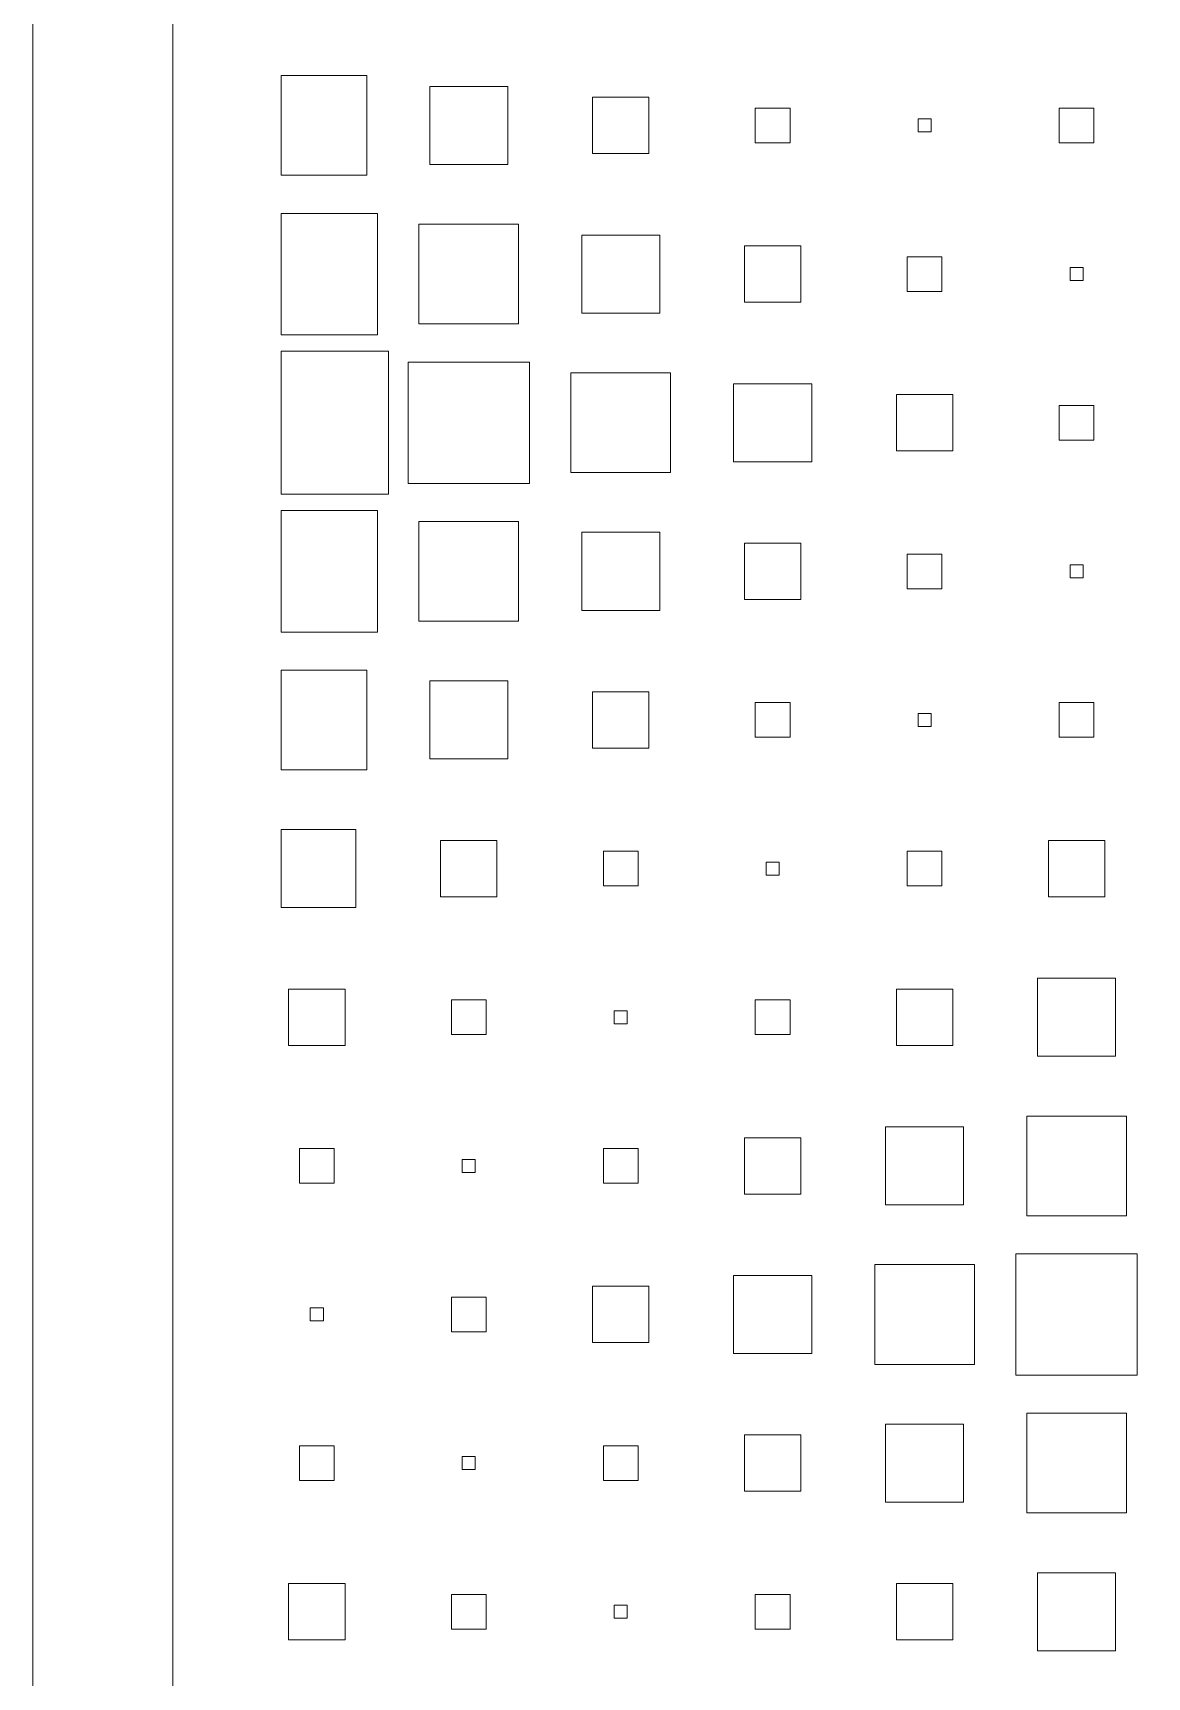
# Model space of a CAD drawing. Header units: millimetres. Extents: x -1282 to 711, y -1253 to 1504.
# Drawn here: x -388 to 126, y -553 to 206 of the extents above; entities that cross this region are included whole.
import ezdxf

# ---------------------------------------------------------------- set-up
doc = ezdxf.new("R2010")
doc.units = ezdxf.units.MM
doc.header["$MEASUREMENT"] = 0
doc.layers.add('Livello 1', color=7, linetype='Continuous')

msp = doc.modelspace()

# ---------------------------------------------------------------- linework, layer by layer
at = {"layer": 'Livello 1', "color": 2, "lineweight": 9}
msp.add_lwpolyline([(-388, -1019.5), (388, -1019.5), (388, 1069.4996), (-388, 1069.4996), (-388, -1019.5)], close=True, dxfattribs=at)
at = {"layer": 'Livello 1', "color": 177, "lineweight": 9}
msp.add_open_spline([(323.5, 989.4996), (323.5, 989.4996), (-323.5, 989.4996), (-323.5, 989.4996), (-323.5, 989.4996), (-323.5, 989.4996), (-323.5, -939.5), (-323.5, -939.5), (-323.5, -939.5), (-323.5, -939.5), (323.5, -939.5), (323.5, -939.5), (323.5, -939.5), (323.5, -939.5), (323.5, -150.5774), (323.5, -150.5774), (323.5, -150.5774), (323.5, -150.5774), (255.7846, -111.8248), (255.7846, -111.8248), (255.7846, -111.8248), (255.7846, -111.8248), (323.5, 91.9396), (323.5, 91.9396), (323.5, 91.9396), (323.5, 91.9396), (323.5, 989.4996), (323.5, 989.4996)], degree=3, knots=[0, 0, 0, 0, 0.125, 0.125, 0.125, 0.125, 0.25, 0.25, 0.25, 0.25, 0.375, 0.375, 0.375, 0.375, 0.5, 0.5, 0.5, 0.5, 0.625, 0.625, 0.625, 0.625, 0.75, 0.75, 0.75, 0.75, 1, 1, 1, 1], dxfattribs=at)
at = {"layer": 'Livello 1', "color": 242, "lineweight": 9}
for points, knots in [([(388, 980.5), (388, 980.5), (388, -1019.5), (388, -1019.5), (388, -1019.5), (388, -1019.5), (-388, -1019.5), (-388, -1019.5), (-388, -1019.5), (-388, -1019.5), (-388, 980.5), (-388, 980.5)], [0, 0, 0, 0, 0.25, 0.25, 0.25, 0.25, 0.5, 0.5, 0.5, 0.5, 1, 1, 1, 1]), ([(-273.5001, 139.8292), (-273.5001, 139.8292), (-234.026, 139.8292), (-234.026, 139.8292), (-234.026, 139.8292), (-234.026, 139.8292), (-234.026, 185.8292), (-234.026, 185.8292), (-234.026, 185.8292), (-234.026, 185.8292), (-273.5, 185.8292), (-273.5, 185.8292)], [0, 0, 0, 0, 0.25, 0.25, 0.25, 0.25, 0.5, 0.5, 0.5, 0.5, 1, 1, 1, 1]), ([(-204.9374, 144.8292), (-204.9374, 144.8292), (-168.9374, 144.8292), (-168.9374, 144.8292), (-168.9374, 144.8292), (-168.9374, 144.8292), (-168.9374, 180.8292), (-168.9374, 180.8292), (-168.9374, 180.8292), (-168.9374, 180.8292), (-204.9374, 180.8292), (-204.9374, 180.8292), (-204.9374, 180.8292), (-204.9374, 180.8292), (-204.9374, 144.8292), (-204.9374, 144.8292)], [0, 0, 0, 0, 0.2, 0.2, 0.2, 0.2, 0.4, 0.4, 0.4, 0.4, 0.6, 0.6, 0.6, 0.6, 1, 1, 1, 1]), ([(-129.8482, 149.8292), (-129.8482, 149.8292), (-103.8482, 149.8292), (-103.8482, 149.8292), (-103.8482, 149.8292), (-103.8482, 149.8292), (-103.8482, 175.8292), (-103.8482, 175.8292), (-103.8482, 175.8292), (-103.8482, 175.8292), (-129.8482, 175.8292), (-129.8482, 175.8292), (-129.8482, 175.8292), (-129.8482, 175.8292), (-129.8482, 149.8292), (-129.8482, 149.8292)], [0, 0, 0, 0, 0.2, 0.2, 0.2, 0.2, 0.4, 0.4, 0.4, 0.4, 0.6, 0.6, 0.6, 0.6, 1, 1, 1, 1]), ([(-54.7596, 154.8292), (-54.7596, 154.8292), (-38.7596, 154.8292), (-38.7596, 154.8292), (-38.7596, 154.8292), (-38.7596, 154.8292), (-38.7596, 170.8292), (-38.7596, 170.8292), (-38.7596, 170.8292), (-38.7596, 170.8292), (-54.7596, 170.8292), (-54.7596, 170.8292), (-54.7596, 170.8292), (-54.7596, 170.8292), (-54.7596, 154.8292), (-54.7596, 154.8292)], [0, 0, 0, 0, 0.2, 0.2, 0.2, 0.2, 0.4, 0.4, 0.4, 0.4, 0.6, 0.6, 0.6, 0.6, 1, 1, 1, 1]), ([(85.4178, 154.8292), (85.4178, 154.8292), (101.4178, 154.8292), (101.4178, 154.8292), (101.4178, 154.8292), (101.4178, 154.8292), (101.4178, 170.8292), (101.4178, 170.8292), (101.4178, 170.8292), (101.4178, 170.8292), (85.4178, 170.8292), (85.4178, 170.8292), (85.4178, 170.8292), (85.4178, 170.8292), (85.4178, 154.8292), (85.4178, 154.8292)], [0, 0, 0, 0, 0.2, 0.2, 0.2, 0.2, 0.4, 0.4, 0.4, 0.4, 0.6, 0.6, 0.6, 0.6, 1, 1, 1, 1]), ([(20.3292, 159.8292), (20.3292, 159.8292), (26.3292, 159.8292), (26.3292, 159.8292), (26.3292, 159.8292), (26.3292, 159.8292), (26.3292, 165.8292), (26.3292, 165.8292), (26.3292, 165.8292), (26.3292, 165.8292), (20.3292, 165.8292), (20.3292, 165.8292), (20.3292, 165.8292), (20.3292, 165.8292), (20.3292, 159.8292), (20.3292, 159.8292)], [0, 0, 0, 0, 0.2, 0.2, 0.2, 0.2, 0.4, 0.4, 0.4, 0.4, 0.6, 0.6, 0.6, 0.6, 1, 1, 1, 1]), ([(-273.5001, 66.2522), (-273.5001, 66.2522), (-229.026, 66.2522), (-229.026, 66.2522), (-229.026, 66.2522), (-229.026, 66.2522), (-229.026, 122.2522), (-229.026, 122.2522), (-229.026, 122.2522), (-229.026, 122.2522), (-273.5, 122.2522), (-273.5, 122.2522)], [0, 0, 0, 0, 0.25, 0.25, 0.25, 0.25, 0.5, 0.5, 0.5, 0.5, 1, 1, 1, 1]), ([(-209.9374, 71.2522), (-209.9374, 71.2522), (-163.9374, 71.2522), (-163.9374, 71.2522), (-163.9374, 71.2522), (-163.9374, 71.2522), (-163.9374, 117.2522), (-163.9374, 117.2522), (-163.9374, 117.2522), (-163.9374, 117.2522), (-209.9374, 117.2522), (-209.9374, 117.2522), (-209.9374, 117.2522), (-209.9374, 117.2522), (-209.9374, 71.2522), (-209.9374, 71.2522)], [0, 0, 0, 0, 0.2, 0.2, 0.2, 0.2, 0.4, 0.4, 0.4, 0.4, 0.6, 0.6, 0.6, 0.6, 1, 1, 1, 1]), ([(-134.849, 76.2522), (-134.849, 76.2522), (-98.849, 76.2522), (-98.849, 76.2522), (-98.849, 76.2522), (-98.849, 76.2522), (-98.849, 112.2522), (-98.849, 112.2522), (-98.849, 112.2522), (-98.849, 112.2522), (-134.849, 112.2522), (-134.849, 112.2522), (-134.849, 112.2522), (-134.849, 112.2522), (-134.849, 76.2522), (-134.849, 76.2522)], [0, 0, 0, 0, 0.2, 0.2, 0.2, 0.2, 0.4, 0.4, 0.4, 0.4, 0.6, 0.6, 0.6, 0.6, 1, 1, 1, 1]), ([(-59.7598, 81.2522), (-59.7598, 81.2522), (-33.7598, 81.2522), (-33.7598, 81.2522), (-33.7598, 81.2522), (-33.7598, 81.2522), (-33.7598, 107.2522), (-33.7598, 107.2522), (-33.7598, 107.2522), (-33.7598, 107.2522), (-59.7598, 107.2522), (-59.7598, 107.2522), (-59.7598, 107.2522), (-59.7598, 107.2522), (-59.7598, 81.2522), (-59.7598, 81.2522)], [0, 0, 0, 0, 0.2, 0.2, 0.2, 0.2, 0.4, 0.4, 0.4, 0.4, 0.6, 0.6, 0.6, 0.6, 1, 1, 1, 1]), ([(15.3288, 86.2522), (15.3288, 86.2522), (31.3288, 86.2522), (31.3288, 86.2522), (31.3288, 86.2522), (31.3288, 86.2522), (31.3288, 102.2522), (31.3288, 102.2522), (31.3288, 102.2522), (31.3288, 102.2522), (15.3288, 102.2522), (15.3288, 102.2522), (15.3288, 102.2522), (15.3288, 102.2522), (15.3288, 86.2522), (15.3288, 86.2522)], [0, 0, 0, 0, 0.2, 0.2, 0.2, 0.2, 0.4, 0.4, 0.4, 0.4, 0.6, 0.6, 0.6, 0.6, 1, 1, 1, 1]), ([(90.4176, 91.2522), (90.4176, 91.2522), (96.4176, 91.2522), (96.4176, 91.2522), (96.4176, 91.2522), (96.4176, 91.2522), (96.4176, 97.2522), (96.4176, 97.2522), (96.4176, 97.2522), (96.4176, 97.2522), (90.4176, 97.2522), (90.4176, 97.2522), (90.4176, 97.2522), (90.4176, 97.2522), (90.4176, 91.2522), (90.4176, 91.2522)], [0, 0, 0, 0, 0.2, 0.2, 0.2, 0.2, 0.4, 0.4, 0.4, 0.4, 0.6, 0.6, 0.6, 0.6, 1, 1, 1, 1]), ([(-273.5, -7.3249), (-273.5, -7.3249), (-224.026, -7.3249), (-224.026, -7.3249), (-224.026, -7.3249), (-224.026, -7.3249), (-224.026, 58.6751), (-224.026, 58.6751), (-224.026, 58.6751), (-224.026, 58.6751), (-273.4999, 58.6751), (-273.4999, 58.6751)], [0, 0, 0, 0, 0.25, 0.25, 0.25, 0.25, 0.5, 0.5, 0.5, 0.5, 1, 1, 1, 1]), ([(-214.9374, -2.3249), (-214.9374, -2.3249), (-158.9374, -2.3249), (-158.9374, -2.3249), (-158.9374, -2.3249), (-158.9374, -2.3249), (-158.9374, 53.6751), (-158.9374, 53.6751), (-158.9374, 53.6751), (-158.9374, 53.6751), (-214.9374, 53.6751), (-214.9374, 53.6751), (-214.9374, 53.6751), (-214.9374, 53.6751), (-214.9374, -2.3249), (-214.9374, -2.3249)], [0, 0, 0, 0, 0.2, 0.2, 0.2, 0.2, 0.4, 0.4, 0.4, 0.4, 0.6, 0.6, 0.6, 0.6, 1, 1, 1, 1]), ([(-139.8486, 2.6751), (-139.8486, 2.6751), (-93.8486, 2.6751), (-93.8486, 2.6751), (-93.8486, 2.6751), (-93.8486, 2.6751), (-93.8486, 48.6751), (-93.8486, 48.6751), (-93.8486, 48.6751), (-93.8486, 48.6751), (-139.8486, 48.6751), (-139.8486, 48.6751), (-139.8486, 48.6751), (-139.8486, 48.6751), (-139.8486, 2.6751), (-139.8486, 2.6751)], [0, 0, 0, 0, 0.2, 0.2, 0.2, 0.2, 0.4, 0.4, 0.4, 0.4, 0.6, 0.6, 0.6, 0.6, 1, 1, 1, 1]), ([(-64.7602, 7.6751), (-64.7602, 7.6751), (-28.7602, 7.6751), (-28.7602, 7.6751), (-28.7602, 7.6751), (-28.7602, 7.6751), (-28.7602, 43.6751), (-28.7602, 43.6751), (-28.7602, 43.6751), (-28.7602, 43.6751), (-64.7602, 43.6751), (-64.7602, 43.6751), (-64.7602, 43.6751), (-64.7602, 43.6751), (-64.7602, 7.6751), (-64.7602, 7.6751)], [0, 0, 0, 0, 0.2, 0.2, 0.2, 0.2, 0.4, 0.4, 0.4, 0.4, 0.6, 0.6, 0.6, 0.6, 1, 1, 1, 1]), ([(10.329, 12.6751), (10.329, 12.6751), (36.329, 12.6751), (36.329, 12.6751), (36.329, 12.6751), (36.329, 12.6751), (36.329, 38.6751), (36.329, 38.6751), (36.329, 38.6751), (36.329, 38.6751), (10.329, 38.6751), (10.329, 38.6751), (10.329, 38.6751), (10.329, 38.6751), (10.329, 12.6751), (10.329, 12.6751)], [0, 0, 0, 0, 0.2, 0.2, 0.2, 0.2, 0.4, 0.4, 0.4, 0.4, 0.6, 0.6, 0.6, 0.6, 1, 1, 1, 1]), ([(85.4176, 17.6751), (85.4176, 17.6751), (101.4176, 17.6751), (101.4176, 17.6751), (101.4176, 17.6751), (101.4176, 17.6751), (101.4176, 33.6751), (101.4176, 33.6751), (101.4176, 33.6751), (101.4176, 33.6751), (85.4176, 33.6751), (85.4176, 33.6751), (85.4176, 33.6751), (85.4176, 33.6751), (85.4176, 17.6751), (85.4176, 17.6751)], [0, 0, 0, 0, 0.2, 0.2, 0.2, 0.2, 0.4, 0.4, 0.4, 0.4, 0.6, 0.6, 0.6, 0.6, 1, 1, 1, 1]), ([(-273.5, -14.9019), (-273.5, -14.9019), (-229.026, -14.9019), (-229.026, -14.9019), (-229.026, -14.9019), (-229.026, -14.9019), (-229.026, -70.9019), (-229.026, -70.9019), (-229.026, -70.9019), (-229.026, -70.9019), (-273.4999, -70.9019), (-273.4999, -70.9019)], [0, 0, 0, 0, 0.25, 0.25, 0.25, 0.25, 0.5, 0.5, 0.5, 0.5, 1, 1, 1, 1]), ([(-209.9374, -19.9019), (-209.9374, -19.9019), (-163.9374, -19.9019), (-163.9374, -19.9019), (-163.9374, -19.9019), (-163.9374, -19.9019), (-163.9374, -65.9019), (-163.9374, -65.9019), (-163.9374, -65.9019), (-163.9374, -65.9019), (-209.9374, -65.9019), (-209.9374, -65.9019), (-209.9374, -65.9019), (-209.9374, -65.9019), (-209.9374, -19.9019), (-209.9374, -19.9019)], [0, 0, 0, 0, 0.2, 0.2, 0.2, 0.2, 0.4, 0.4, 0.4, 0.4, 0.6, 0.6, 0.6, 0.6, 1, 1, 1, 1]), ([(-134.849, -24.9019), (-134.849, -24.9019), (-98.849, -24.9019), (-98.849, -24.9019), (-98.849, -24.9019), (-98.849, -24.9019), (-98.849, -60.9019), (-98.849, -60.9019), (-98.849, -60.9019), (-98.849, -60.9019), (-134.849, -60.9019), (-134.849, -60.9019), (-134.849, -60.9019), (-134.849, -60.9019), (-134.849, -24.9019), (-134.849, -24.9019)], [0, 0, 0, 0, 0.2, 0.2, 0.2, 0.2, 0.4, 0.4, 0.4, 0.4, 0.6, 0.6, 0.6, 0.6, 1, 1, 1, 1]), ([(-59.7598, -29.9019), (-59.7598, -29.9019), (-33.7598, -29.9019), (-33.7598, -29.9019), (-33.7598, -29.9019), (-33.7598, -29.9019), (-33.7598, -55.9019), (-33.7598, -55.9019), (-33.7598, -55.9019), (-33.7598, -55.9019), (-59.7598, -55.9019), (-59.7598, -55.9019), (-59.7598, -55.9019), (-59.7598, -55.9019), (-59.7598, -29.9019), (-59.7598, -29.9019)], [0, 0, 0, 0, 0.2, 0.2, 0.2, 0.2, 0.4, 0.4, 0.4, 0.4, 0.6, 0.6, 0.6, 0.6, 1, 1, 1, 1]), ([(15.3288, -34.9019), (15.3288, -34.9019), (31.3288, -34.9019), (31.3288, -34.9019), (31.3288, -34.9019), (31.3288, -34.9019), (31.3288, -50.9019), (31.3288, -50.9019), (31.3288, -50.9019), (31.3288, -50.9019), (15.3288, -50.9019), (15.3288, -50.9019), (15.3288, -50.9019), (15.3288, -50.9019), (15.3288, -34.9019), (15.3288, -34.9019)], [0, 0, 0, 0, 0.2, 0.2, 0.2, 0.2, 0.4, 0.4, 0.4, 0.4, 0.6, 0.6, 0.6, 0.6, 1, 1, 1, 1]), ([(90.4176, -39.9019), (90.4176, -39.9019), (96.4176, -39.9019), (96.4176, -39.9019), (96.4176, -39.9019), (96.4176, -39.9019), (96.4176, -45.9019), (96.4176, -45.9019), (96.4176, -45.9019), (96.4176, -45.9019), (90.4176, -45.9019), (90.4176, -45.9019), (90.4176, -45.9019), (90.4176, -45.9019), (90.4176, -39.9019), (90.4176, -39.9019)], [0, 0, 0, 0, 0.2, 0.2, 0.2, 0.2, 0.4, 0.4, 0.4, 0.4, 0.6, 0.6, 0.6, 0.6, 1, 1, 1, 1]), ([(-273.5, -88.4789), (-273.5, -88.4789), (-234.026, -88.4789), (-234.026, -88.4789), (-234.026, -88.4789), (-234.026, -88.4789), (-234.026, -134.4789), (-234.026, -134.4789), (-234.026, -134.4789), (-234.026, -134.4789), (-273.5001, -134.4789), (-273.5001, -134.4789)], [0, 0, 0, 0, 0.25, 0.25, 0.25, 0.25, 0.5, 0.5, 0.5, 0.5, 1, 1, 1, 1]), ([(-204.9374, -93.4789), (-204.9374, -93.4789), (-168.9374, -93.4789), (-168.9374, -93.4789), (-168.9374, -93.4789), (-168.9374, -93.4789), (-168.9374, -129.4789), (-168.9374, -129.4789), (-168.9374, -129.4789), (-168.9374, -129.4789), (-204.9374, -129.4789), (-204.9374, -129.4789), (-204.9374, -129.4789), (-204.9374, -129.4789), (-204.9374, -93.4789), (-204.9374, -93.4789)], [0, 0, 0, 0, 0.2, 0.2, 0.2, 0.2, 0.4, 0.4, 0.4, 0.4, 0.6, 0.6, 0.6, 0.6, 1, 1, 1, 1]), ([(-129.8482, -98.4789), (-129.8482, -98.4789), (-103.8482, -98.4789), (-103.8482, -98.4789), (-103.8482, -98.4789), (-103.8482, -98.4789), (-103.8482, -124.4789), (-103.8482, -124.4789), (-103.8482, -124.4789), (-103.8482, -124.4789), (-129.8482, -124.4789), (-129.8482, -124.4789), (-129.8482, -124.4789), (-129.8482, -124.4789), (-129.8482, -98.4789), (-129.8482, -98.4789)], [0, 0, 0, 0, 0.2, 0.2, 0.2, 0.2, 0.4, 0.4, 0.4, 0.4, 0.6, 0.6, 0.6, 0.6, 1, 1, 1, 1]), ([(-54.7596, -103.4789), (-54.7596, -103.4789), (-38.7596, -103.4789), (-38.7596, -103.4789), (-38.7596, -103.4789), (-38.7596, -103.4789), (-38.7596, -119.4789), (-38.7596, -119.4789), (-38.7596, -119.4789), (-38.7596, -119.4789), (-54.7596, -119.4789), (-54.7596, -119.4789), (-54.7596, -119.4789), (-54.7596, -119.4789), (-54.7596, -103.4789), (-54.7596, -103.4789)], [0, 0, 0, 0, 0.2, 0.2, 0.2, 0.2, 0.4, 0.4, 0.4, 0.4, 0.6, 0.6, 0.6, 0.6, 1, 1, 1, 1]), ([(85.4178, -103.4789), (85.4178, -103.4789), (101.4178, -103.4789), (101.4178, -103.4789), (101.4178, -103.4789), (101.4178, -103.4789), (101.4178, -119.4789), (101.4178, -119.4789), (101.4178, -119.4789), (101.4178, -119.4789), (85.4178, -119.4789), (85.4178, -119.4789), (85.4178, -119.4789), (85.4178, -119.4789), (85.4178, -103.4789), (85.4178, -103.4789)], [0, 0, 0, 0, 0.2, 0.2, 0.2, 0.2, 0.4, 0.4, 0.4, 0.4, 0.6, 0.6, 0.6, 0.6, 1, 1, 1, 1]), ([(20.3292, -108.4789), (20.3292, -108.4789), (26.3292, -108.4789), (26.3292, -108.4789), (26.3292, -108.4789), (26.3292, -108.4789), (26.3292, -114.4789), (26.3292, -114.4789), (26.3292, -114.4789), (26.3292, -114.4789), (20.3292, -114.4789), (20.3292, -114.4789), (20.3292, -114.4789), (20.3292, -114.4789), (20.3292, -108.4789), (20.3292, -108.4789)], [0, 0, 0, 0, 0.2, 0.2, 0.2, 0.2, 0.4, 0.4, 0.4, 0.4, 0.6, 0.6, 0.6, 0.6, 1, 1, 1, 1]), ([(-273.5, -162.056), (-273.5, -162.056), (-239.026, -162.056), (-239.026, -162.056), (-239.026, -162.056), (-239.026, -162.056), (-239.026, -198.056), (-239.026, -198.056), (-239.026, -198.056), (-239.026, -198.056), (-273.5, -198.056), (-273.5, -198.056)], [0, 0, 0, 0, 0.25, 0.25, 0.25, 0.25, 0.5, 0.5, 0.5, 0.5, 1, 1, 1, 1]), ([(-199.9374, -167.056), (-199.9374, -167.056), (-173.9374, -167.056), (-173.9374, -167.056), (-173.9374, -167.056), (-173.9374, -167.056), (-173.9374, -193.056), (-173.9374, -193.056), (-173.9374, -193.056), (-173.9374, -193.056), (-199.9374, -193.056), (-199.9374, -193.056), (-199.9374, -193.056), (-199.9374, -193.056), (-199.9374, -167.056), (-199.9374, -167.056)], [0, 0, 0, 0, 0.2, 0.2, 0.2, 0.2, 0.4, 0.4, 0.4, 0.4, 0.6, 0.6, 0.6, 0.6, 1, 1, 1, 1]), ([(-124.8488, -172.056), (-124.8488, -172.056), (-108.8488, -172.056), (-108.8488, -172.056), (-108.8488, -172.056), (-108.8488, -172.056), (-108.8488, -188.056), (-108.8488, -188.056), (-108.8488, -188.056), (-108.8488, -188.056), (-124.8488, -188.056), (-124.8488, -188.056), (-124.8488, -188.056), (-124.8488, -188.056), (-124.8488, -172.056), (-124.8488, -172.056)], [0, 0, 0, 0, 0.2, 0.2, 0.2, 0.2, 0.4, 0.4, 0.4, 0.4, 0.6, 0.6, 0.6, 0.6, 1, 1, 1, 1]), ([(15.3286, -172.056), (15.3286, -172.056), (31.3286, -172.056), (31.3286, -172.056), (31.3286, -172.056), (31.3286, -172.056), (31.3286, -188.056), (31.3286, -188.056), (31.3286, -188.056), (31.3286, -188.056), (15.3286, -188.056), (15.3286, -188.056), (15.3286, -188.056), (15.3286, -188.056), (15.3286, -172.056), (15.3286, -172.056)], [0, 0, 0, 0, 0.2, 0.2, 0.2, 0.2, 0.4, 0.4, 0.4, 0.4, 0.6, 0.6, 0.6, 0.6, 1, 1, 1, 1]), ([(80.4174, -167.056), (80.4174, -167.056), (106.4174, -167.056), (106.4174, -167.056), (106.4174, -167.056), (106.4174, -167.056), (106.4174, -193.056), (106.4174, -193.056), (106.4174, -193.056), (106.4174, -193.056), (80.4174, -193.056), (80.4174, -193.056), (80.4174, -193.056), (80.4174, -193.056), (80.4174, -167.056), (80.4174, -167.056)], [0, 0, 0, 0, 0.2, 0.2, 0.2, 0.2, 0.4, 0.4, 0.4, 0.4, 0.6, 0.6, 0.6, 0.6, 1, 1, 1, 1]), ([(-49.76, -177.056), (-49.76, -177.056), (-43.76, -177.056), (-43.76, -177.056), (-43.76, -177.056), (-43.76, -177.056), (-43.76, -183.056), (-43.76, -183.056), (-43.76, -183.056), (-43.76, -183.056), (-49.76, -183.056), (-49.76, -183.056), (-49.76, -183.056), (-49.76, -183.056), (-49.76, -177.056), (-49.76, -177.056)], [0, 0, 0, 0, 0.2, 0.2, 0.2, 0.2, 0.4, 0.4, 0.4, 0.4, 0.6, 0.6, 0.6, 0.6, 1, 1, 1, 1]), ([(75.4172, -230.6332), (75.4172, -230.6332), (111.4172, -230.6332), (111.4172, -230.6332), (111.4172, -230.6332), (111.4172, -230.6332), (111.4172, -266.6332), (111.4172, -266.6332), (111.4172, -266.6332), (111.4172, -266.6332), (75.4172, -266.6332), (75.4172, -266.6332), (75.4172, -266.6332), (75.4172, -266.6332), (75.4172, -230.6332), (75.4172, -230.6332)], [0, 0, 0, 0, 0.2, 0.2, 0.2, 0.2, 0.4, 0.4, 0.4, 0.4, 0.6, 0.6, 0.6, 0.6, 1, 1, 1, 1]), ([(-270.026, -235.6332), (-270.026, -235.6332), (-244.026, -235.6332), (-244.026, -235.6332), (-244.026, -235.6332), (-244.026, -235.6332), (-244.026, -261.6332), (-244.026, -261.6332), (-244.026, -261.6332), (-244.026, -261.6332), (-270.026, -261.6332), (-270.026, -261.6332), (-270.026, -261.6332), (-270.026, -261.6332), (-270.026, -235.6332), (-270.026, -235.6332)], [0, 0, 0, 0, 0.2, 0.2, 0.2, 0.2, 0.4, 0.4, 0.4, 0.4, 0.6, 0.6, 0.6, 0.6, 1, 1, 1, 1]), ([(-194.9374, -240.6332), (-194.9374, -240.6332), (-178.9374, -240.6332), (-178.9374, -240.6332), (-178.9374, -240.6332), (-178.9374, -240.6332), (-178.9374, -256.6332), (-178.9374, -256.6332), (-178.9374, -256.6332), (-178.9374, -256.6332), (-194.9374, -256.6332), (-194.9374, -256.6332), (-194.9374, -256.6332), (-194.9374, -256.6332), (-194.9374, -240.6332), (-194.9374, -240.6332)], [0, 0, 0, 0, 0.2, 0.2, 0.2, 0.2, 0.4, 0.4, 0.4, 0.4, 0.6, 0.6, 0.6, 0.6, 1, 1, 1, 1]), ([(-54.76, -240.6332), (-54.76, -240.6332), (-38.76, -240.6332), (-38.76, -240.6332), (-38.76, -240.6332), (-38.76, -240.6332), (-38.76, -256.6332), (-38.76, -256.6332), (-38.76, -256.6332), (-38.76, -256.6332), (-54.76, -256.6332), (-54.76, -256.6332), (-54.76, -256.6332), (-54.76, -256.6332), (-54.76, -240.6332), (-54.76, -240.6332)], [0, 0, 0, 0, 0.2, 0.2, 0.2, 0.2, 0.4, 0.4, 0.4, 0.4, 0.6, 0.6, 0.6, 0.6, 1, 1, 1, 1]), ([(10.3288, -235.6332), (10.3288, -235.6332), (36.3288, -235.6332), (36.3288, -235.6332), (36.3288, -235.6332), (36.3288, -235.6332), (36.3288, -261.6332), (36.3288, -261.6332), (36.3288, -261.6332), (36.3288, -261.6332), (10.3288, -261.6332), (10.3288, -261.6332), (10.3288, -261.6332), (10.3288, -261.6332), (10.3288, -235.6332), (10.3288, -235.6332)], [0, 0, 0, 0, 0.2, 0.2, 0.2, 0.2, 0.4, 0.4, 0.4, 0.4, 0.6, 0.6, 0.6, 0.6, 1, 1, 1, 1]), ([(-119.8486, -245.6332), (-119.8486, -245.6332), (-113.8486, -245.6332), (-113.8486, -245.6332), (-113.8486, -245.6332), (-113.8486, -245.6332), (-113.8486, -251.6332), (-113.8486, -251.6332), (-113.8486, -251.6332), (-113.8486, -251.6332), (-119.8486, -251.6332), (-119.8486, -251.6332), (-119.8486, -251.6332), (-119.8486, -251.6332), (-119.8486, -245.6332), (-119.8486, -245.6332)], [0, 0, 0, 0, 0.2, 0.2, 0.2, 0.2, 0.4, 0.4, 0.4, 0.4, 0.6, 0.6, 0.6, 0.6, 1, 1, 1, 1]), ([(70.4176, -294.2103), (70.4176, -294.2103), (116.4176, -294.2103), (116.4176, -294.2103), (116.4176, -294.2103), (116.4176, -294.2103), (116.4176, -340.2103), (116.4176, -340.2103), (116.4176, -340.2103), (116.4176, -340.2103), (70.4176, -340.2103), (70.4176, -340.2103), (70.4176, -340.2103), (70.4176, -340.2103), (70.4176, -294.2103), (70.4176, -294.2103)], [0, 0, 0, 0, 0.2, 0.2, 0.2, 0.2, 0.4, 0.4, 0.4, 0.4, 0.6, 0.6, 0.6, 0.6, 1, 1, 1, 1]), ([(5.3284, -299.2103), (5.3284, -299.2103), (41.3284, -299.2103), (41.3284, -299.2103), (41.3284, -299.2103), (41.3284, -299.2103), (41.3284, -335.2103), (41.3284, -335.2103), (41.3284, -335.2103), (41.3284, -335.2103), (5.3284, -335.2103), (5.3284, -335.2103), (5.3284, -335.2103), (5.3284, -335.2103), (5.3284, -299.2103), (5.3284, -299.2103)], [0, 0, 0, 0, 0.2, 0.2, 0.2, 0.2, 0.4, 0.4, 0.4, 0.4, 0.6, 0.6, 0.6, 0.6, 1, 1, 1, 1]), ([(-265.026, -309.2103), (-265.026, -309.2103), (-249.026, -309.2103), (-249.026, -309.2103), (-249.026, -309.2103), (-249.026, -309.2103), (-249.026, -325.2103), (-249.026, -325.2103), (-249.026, -325.2103), (-249.026, -325.2103), (-265.026, -325.2103), (-265.026, -325.2103), (-265.026, -325.2103), (-265.026, -325.2103), (-265.026, -309.2103), (-265.026, -309.2103)], [0, 0, 0, 0, 0.2, 0.2, 0.2, 0.2, 0.4, 0.4, 0.4, 0.4, 0.6, 0.6, 0.6, 0.6, 1, 1, 1, 1]), ([(-124.8488, -309.2103), (-124.8488, -309.2103), (-108.8488, -309.2103), (-108.8488, -309.2103), (-108.8488, -309.2103), (-108.8488, -309.2103), (-108.8488, -325.2103), (-108.8488, -325.2103), (-108.8488, -325.2103), (-108.8488, -325.2103), (-124.8488, -325.2103), (-124.8488, -325.2103), (-124.8488, -325.2103), (-124.8488, -325.2103), (-124.8488, -309.2103), (-124.8488, -309.2103)], [0, 0, 0, 0, 0.2, 0.2, 0.2, 0.2, 0.4, 0.4, 0.4, 0.4, 0.6, 0.6, 0.6, 0.6, 1, 1, 1, 1]), ([(-59.76, -304.2103), (-59.76, -304.2103), (-33.76, -304.2103), (-33.76, -304.2103), (-33.76, -304.2103), (-33.76, -304.2103), (-33.76, -330.2103), (-33.76, -330.2103), (-33.76, -330.2103), (-33.76, -330.2103), (-59.76, -330.2103), (-59.76, -330.2103), (-59.76, -330.2103), (-59.76, -330.2103), (-59.76, -304.2103), (-59.76, -304.2103)], [0, 0, 0, 0, 0.2, 0.2, 0.2, 0.2, 0.4, 0.4, 0.4, 0.4, 0.6, 0.6, 0.6, 0.6, 1, 1, 1, 1]), ([(-189.9374, -314.2103), (-189.9374, -314.2103), (-183.9374, -314.2103), (-183.9374, -314.2103), (-183.9374, -314.2103), (-183.9374, -314.2103), (-183.9374, -320.2103), (-183.9374, -320.2103), (-183.9374, -320.2103), (-183.9374, -320.2103), (-189.9374, -320.2103), (-189.9374, -320.2103), (-189.9374, -320.2103), (-189.9374, -320.2103), (-189.9374, -314.2103), (-189.9374, -314.2103)], [0, 0, 0, 0, 0.2, 0.2, 0.2, 0.2, 0.4, 0.4, 0.4, 0.4, 0.6, 0.6, 0.6, 0.6, 1, 1, 1, 1]), ([(0.329, -362.7873), (0.329, -362.7873), (46.329, -362.7873), (46.329, -362.7873), (46.329, -362.7873), (46.329, -362.7873), (46.329, -408.7873), (46.329, -408.7873), (46.329, -408.7873), (46.329, -408.7873), (0.329, -408.7873), (0.329, -408.7873), (0.329, -408.7873), (0.329, -408.7873), (0.329, -362.7873), (0.329, -362.7873)], [0, 0, 0, 0, 0.2, 0.2, 0.2, 0.2, 0.4, 0.4, 0.4, 0.4, 0.6, 0.6, 0.6, 0.6, 1, 1, 1, 1]), ([(65.4178, -357.7873), (65.4178, -357.7873), (121.4178, -357.7873), (121.4178, -357.7873), (121.4178, -357.7873), (121.4178, -357.7873), (121.4178, -413.7873), (121.4178, -413.7873), (121.4178, -413.7873), (121.4178, -413.7873), (65.4178, -413.7873), (65.4178, -413.7873), (65.4178, -413.7873), (65.4178, -413.7873), (65.4178, -357.7873), (65.4178, -357.7873)], [0, 0, 0, 0, 0.2, 0.2, 0.2, 0.2, 0.4, 0.4, 0.4, 0.4, 0.6, 0.6, 0.6, 0.6, 1, 1, 1, 1]), ([(-64.7602, -367.7873), (-64.7602, -367.7873), (-28.7602, -367.7873), (-28.7602, -367.7873), (-28.7602, -367.7873), (-28.7602, -367.7873), (-28.7602, -403.7873), (-28.7602, -403.7873), (-28.7602, -403.7873), (-28.7602, -403.7873), (-64.7602, -403.7873), (-64.7602, -403.7873), (-64.7602, -403.7873), (-64.7602, -403.7873), (-64.7602, -367.7873), (-64.7602, -367.7873)], [0, 0, 0, 0, 0.2, 0.2, 0.2, 0.2, 0.4, 0.4, 0.4, 0.4, 0.6, 0.6, 0.6, 0.6, 1, 1, 1, 1]), ([(-194.9374, -377.7873), (-194.9374, -377.7873), (-178.9374, -377.7873), (-178.9374, -377.7873), (-178.9374, -377.7873), (-178.9374, -377.7873), (-178.9374, -393.7873), (-178.9374, -393.7873), (-178.9374, -393.7873), (-178.9374, -393.7873), (-194.9374, -393.7873), (-194.9374, -393.7873), (-194.9374, -393.7873), (-194.9374, -393.7873), (-194.9374, -377.7873), (-194.9374, -377.7873)], [0, 0, 0, 0, 0.2, 0.2, 0.2, 0.2, 0.4, 0.4, 0.4, 0.4, 0.6, 0.6, 0.6, 0.6, 1, 1, 1, 1]), ([(-129.8486, -372.7873), (-129.8486, -372.7873), (-103.8486, -372.7873), (-103.8486, -372.7873), (-103.8486, -372.7873), (-103.8486, -372.7873), (-103.8486, -398.7873), (-103.8486, -398.7873), (-103.8486, -398.7873), (-103.8486, -398.7873), (-129.8486, -398.7873), (-129.8486, -398.7873), (-129.8486, -398.7873), (-129.8486, -398.7873), (-129.8486, -372.7873), (-129.8486, -372.7873)], [0, 0, 0, 0, 0.2, 0.2, 0.2, 0.2, 0.4, 0.4, 0.4, 0.4, 0.6, 0.6, 0.6, 0.6, 1, 1, 1, 1]), ([(-260.026, -382.7873), (-260.026, -382.7873), (-254.026, -382.7873), (-254.026, -382.7873), (-254.026, -382.7873), (-254.026, -382.7873), (-254.026, -388.7873), (-254.026, -388.7873), (-254.026, -388.7873), (-254.026, -388.7873), (-260.026, -388.7873), (-260.026, -388.7873), (-260.026, -388.7873), (-260.026, -388.7873), (-260.026, -382.7873), (-260.026, -382.7873)], [0, 0, 0, 0, 0.2, 0.2, 0.2, 0.2, 0.4, 0.4, 0.4, 0.4, 0.6, 0.6, 0.6, 0.6, 1, 1, 1, 1]), ([(70.4176, -477.3645), (70.4176, -477.3645), (116.4176, -477.3645), (116.4176, -477.3645), (116.4176, -477.3645), (116.4176, -477.3645), (116.4176, -431.3645), (116.4176, -431.3645), (116.4176, -431.3645), (116.4176, -431.3645), (70.4176, -431.3645), (70.4176, -431.3645), (70.4176, -431.3645), (70.4176, -431.3645), (70.4176, -477.3645), (70.4176, -477.3645)], [0, 0, 0, 0, 0.2, 0.2, 0.2, 0.2, 0.4, 0.4, 0.4, 0.4, 0.6, 0.6, 0.6, 0.6, 1, 1, 1, 1]), ([(5.3284, -472.3645), (5.3284, -472.3645), (41.3284, -472.3645), (41.3284, -472.3645), (41.3284, -472.3645), (41.3284, -472.3645), (41.3284, -436.3645), (41.3284, -436.3645), (41.3284, -436.3645), (41.3284, -436.3645), (5.3284, -436.3645), (5.3284, -436.3645), (5.3284, -436.3645), (5.3284, -436.3645), (5.3284, -472.3645), (5.3284, -472.3645)], [0, 0, 0, 0, 0.2, 0.2, 0.2, 0.2, 0.4, 0.4, 0.4, 0.4, 0.6, 0.6, 0.6, 0.6, 1, 1, 1, 1]), ([(-265.026, -462.3645), (-265.026, -462.3645), (-249.026, -462.3645), (-249.026, -462.3645), (-249.026, -462.3645), (-249.026, -462.3645), (-249.026, -446.3645), (-249.026, -446.3645), (-249.026, -446.3645), (-249.026, -446.3645), (-265.026, -446.3645), (-265.026, -446.3645), (-265.026, -446.3645), (-265.026, -446.3645), (-265.026, -462.3645), (-265.026, -462.3645)], [0, 0, 0, 0, 0.2, 0.2, 0.2, 0.2, 0.4, 0.4, 0.4, 0.4, 0.6, 0.6, 0.6, 0.6, 1, 1, 1, 1]), ([(-124.8488, -462.3645), (-124.8488, -462.3645), (-108.8488, -462.3645), (-108.8488, -462.3645), (-108.8488, -462.3645), (-108.8488, -462.3645), (-108.8488, -446.3645), (-108.8488, -446.3645), (-108.8488, -446.3645), (-108.8488, -446.3645), (-124.8488, -446.3645), (-124.8488, -446.3645), (-124.8488, -446.3645), (-124.8488, -446.3645), (-124.8488, -462.3645), (-124.8488, -462.3645)], [0, 0, 0, 0, 0.2, 0.2, 0.2, 0.2, 0.4, 0.4, 0.4, 0.4, 0.6, 0.6, 0.6, 0.6, 1, 1, 1, 1]), ([(-59.76, -467.3645), (-59.76, -467.3645), (-33.76, -467.3645), (-33.76, -467.3645), (-33.76, -467.3645), (-33.76, -467.3645), (-33.76, -441.3645), (-33.76, -441.3645), (-33.76, -441.3645), (-33.76, -441.3645), (-59.76, -441.3645), (-59.76, -441.3645), (-59.76, -441.3645), (-59.76, -441.3645), (-59.76, -467.3645), (-59.76, -467.3645)], [0, 0, 0, 0, 0.2, 0.2, 0.2, 0.2, 0.4, 0.4, 0.4, 0.4, 0.6, 0.6, 0.6, 0.6, 1, 1, 1, 1]), ([(-189.9374, -457.3645), (-189.9374, -457.3645), (-183.9374, -457.3645), (-183.9374, -457.3645), (-183.9374, -457.3645), (-183.9374, -457.3645), (-183.9374, -451.3645), (-183.9374, -451.3645), (-183.9374, -451.3645), (-183.9374, -451.3645), (-189.9374, -451.3645), (-189.9374, -451.3645), (-189.9374, -451.3645), (-189.9374, -451.3645), (-189.9374, -457.3645), (-189.9374, -457.3645)], [0, 0, 0, 0, 0.2, 0.2, 0.2, 0.2, 0.4, 0.4, 0.4, 0.4, 0.6, 0.6, 0.6, 0.6, 1, 1, 1, 1]), ([(75.4172, -540.9416), (75.4172, -540.9416), (111.4172, -540.9416), (111.4172, -540.9416), (111.4172, -540.9416), (111.4172, -540.9416), (111.4172, -504.9416), (111.4172, -504.9416), (111.4172, -504.9416), (111.4172, -504.9416), (75.4172, -504.9416), (75.4172, -504.9416), (75.4172, -504.9416), (75.4172, -504.9416), (75.4172, -540.9416), (75.4172, -540.9416)], [0, 0, 0, 0, 0.2, 0.2, 0.2, 0.2, 0.4, 0.4, 0.4, 0.4, 0.6, 0.6, 0.6, 0.6, 1, 1, 1, 1]), ([(-270.026, -535.9416), (-270.026, -535.9416), (-244.026, -535.9416), (-244.026, -535.9416), (-244.026, -535.9416), (-244.026, -535.9416), (-244.026, -509.9416), (-244.026, -509.9416), (-244.026, -509.9416), (-244.026, -509.9416), (-270.026, -509.9416), (-270.026, -509.9416), (-270.026, -509.9416), (-270.026, -509.9416), (-270.026, -535.9416), (-270.026, -535.9416)], [0, 0, 0, 0, 0.2, 0.2, 0.2, 0.2, 0.4, 0.4, 0.4, 0.4, 0.6, 0.6, 0.6, 0.6, 1, 1, 1, 1]), ([(-194.9374, -530.9416), (-194.9374, -530.9416), (-178.9374, -530.9416), (-178.9374, -530.9416), (-178.9374, -530.9416), (-178.9374, -530.9416), (-178.9374, -514.9416), (-178.9374, -514.9416), (-178.9374, -514.9416), (-178.9374, -514.9416), (-194.9374, -514.9416), (-194.9374, -514.9416), (-194.9374, -514.9416), (-194.9374, -514.9416), (-194.9374, -530.9416), (-194.9374, -530.9416)], [0, 0, 0, 0, 0.2, 0.2, 0.2, 0.2, 0.4, 0.4, 0.4, 0.4, 0.6, 0.6, 0.6, 0.6, 1, 1, 1, 1]), ([(-54.76, -530.9416), (-54.76, -530.9416), (-38.76, -530.9416), (-38.76, -530.9416), (-38.76, -530.9416), (-38.76, -530.9416), (-38.76, -514.9416), (-38.76, -514.9416), (-38.76, -514.9416), (-38.76, -514.9416), (-54.76, -514.9416), (-54.76, -514.9416), (-54.76, -514.9416), (-54.76, -514.9416), (-54.76, -530.9416), (-54.76, -530.9416)], [0, 0, 0, 0, 0.2, 0.2, 0.2, 0.2, 0.4, 0.4, 0.4, 0.4, 0.6, 0.6, 0.6, 0.6, 1, 1, 1, 1]), ([(10.3288, -535.9416), (10.3288, -535.9416), (36.3288, -535.9416), (36.3288, -535.9416), (36.3288, -535.9416), (36.3288, -535.9416), (36.3288, -509.9416), (36.3288, -509.9416), (36.3288, -509.9416), (36.3288, -509.9416), (10.3288, -509.9416), (10.3288, -509.9416), (10.3288, -509.9416), (10.3288, -509.9416), (10.3288, -535.9416), (10.3288, -535.9416)], [0, 0, 0, 0, 0.2, 0.2, 0.2, 0.2, 0.4, 0.4, 0.4, 0.4, 0.6, 0.6, 0.6, 0.6, 1, 1, 1, 1]), ([(-119.8486, -525.9416), (-119.8486, -525.9416), (-113.8486, -525.9416), (-113.8486, -525.9416), (-113.8486, -525.9416), (-113.8486, -525.9416), (-113.8486, -519.9416), (-113.8486, -519.9416), (-113.8486, -519.9416), (-113.8486, -519.9416), (-119.8486, -519.9416), (-119.8486, -519.9416), (-119.8486, -519.9416), (-119.8486, -519.9416), (-119.8486, -525.9416), (-119.8486, -525.9416)], [0, 0, 0, 0, 0.2, 0.2, 0.2, 0.2, 0.4, 0.4, 0.4, 0.4, 0.6, 0.6, 0.6, 0.6, 1, 1, 1, 1])]:
    msp.add_open_spline(points, degree=3, knots=knots, dxfattribs=at)
for points in [[(-273.5, 185.8292), (-273.5, 185.8292), (-273.5, 139.8292), (-273.5, 139.8292)], [(-273.5, 122.2519), (-273.5, 122.2519), (-273.5, 66.2522), (-273.5, 66.2522)], [(-273.5, 58.6751), (-273.5, 58.6751), (-273.5, -7.3249), (-273.5, -7.3249)], [(-273.5, -14.902), (-273.5, -14.902), (-273.5, -70.9019), (-273.5, -70.9019)], [(-273.5, -88.4791), (-273.5, -88.4791), (-273.5, -134.4789), (-273.5, -134.4789)], [(-273.5, -162.0561), (-273.5, -162.0561), (-273.5, -198.056), (-273.5, -198.056)]]:
    msp.add_open_spline(points, degree=3, dxfattribs=at)

doc.saveas('drawing.dxf')
